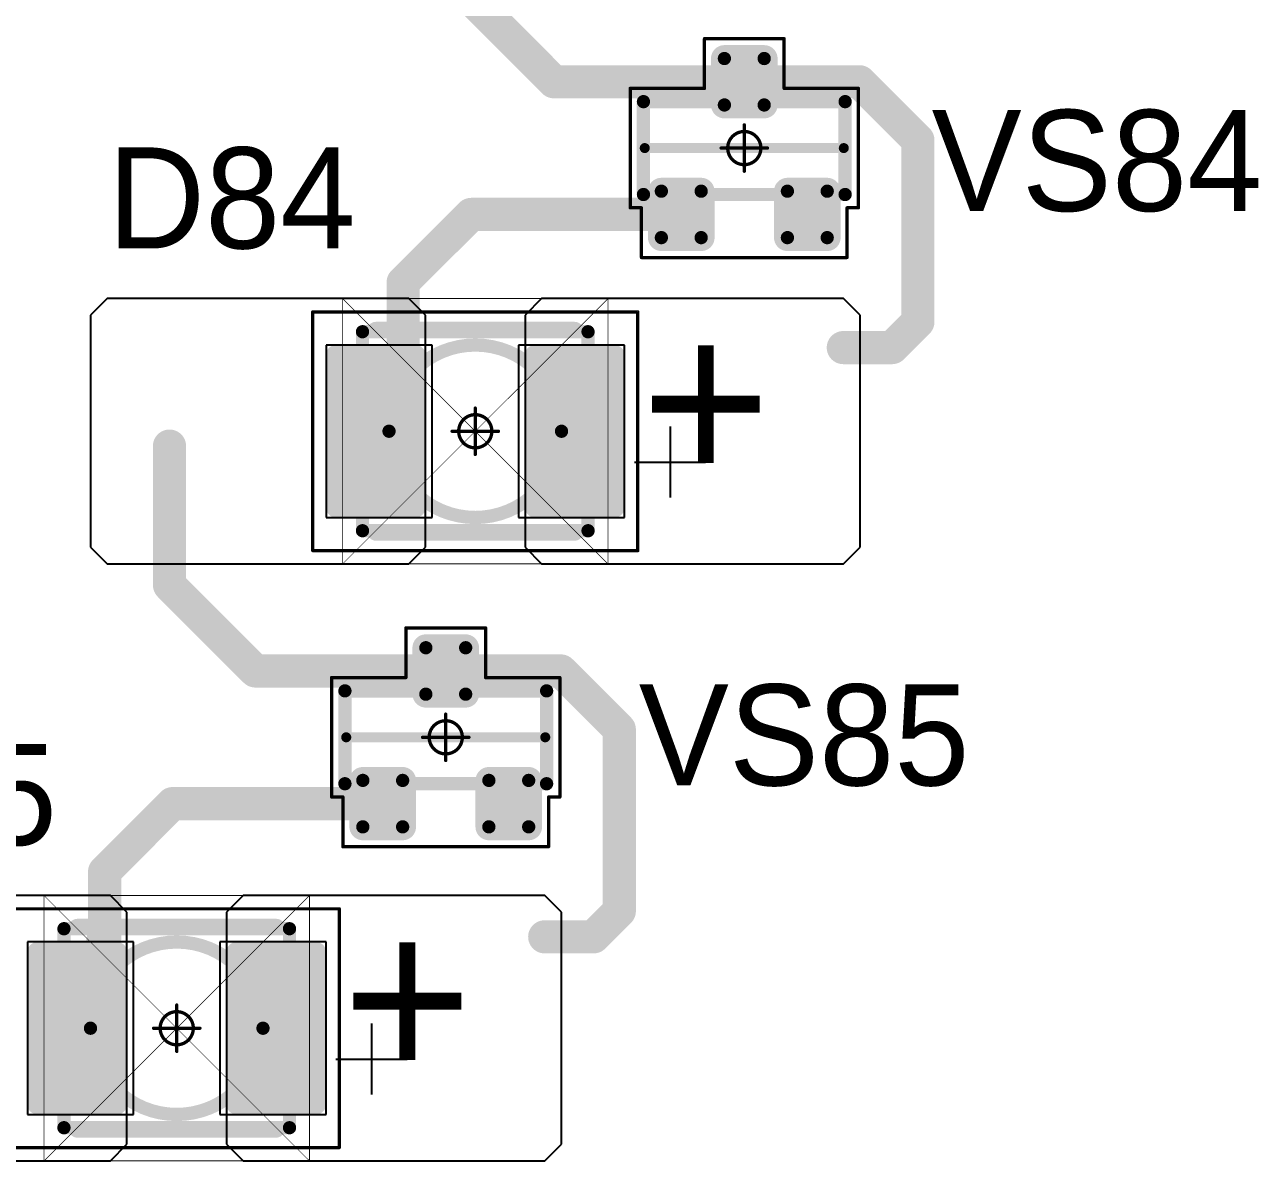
# Model space of a CAD drawing. Header units: millimetres. Extents: x 0 to 1769, y 431 to 1001.
# Drawn here: x 1632.15 to 1650.74, y 543.02 to 560.16 of the extents above; entities that cross this region are included whole.
import ezdxf

# ---------------------------------------------------------------- set-up
doc = ezdxf.new("R2010")
doc.units = ezdxf.units.MM
for name, color, linetype in [('Mechanical13', 56, 'Continuous'), ('Mechanical15', 56, 'Continuous'), ('Mechanical9', 56, 'Continuous'), ('TopLayer', 1, 'Continuous'), ('TopOverlay', 2, 'Continuous'), ('TopPaste', 8, 'Continuous'), ('TopSolder', 216, 'Continuous')]:
    doc.layers.add(name, color=color, linetype=linetype)

# ---------------------------------------------------------------- blocks, each defined once
blk = doc.blocks.new('SOT23_54')
at = {"layer": 'Mechanical13', "const_width": 0.2}
for points in [[(-0.7, 1.52), (0.7, 1.52)], [(-0.7, 1.52), (-0.7, -1.52)], [(0.7, 1.52), (0.7, -1.52)], [(-0.7, -1.52), (0.7, -1.52)]]:
    blk.add_lwpolyline(points, dxfattribs=at)
at = {"layer": 'Mechanical13', "const_width": 0.1}
for points in [[(-0.75, 1.52, 1), (-0.65, 1.52, 1)], [(-0.75, 1.52, 1), (-0.65, 1.52, 1)], [(0.65, 1.52, 1), (0.75, 1.52, 1)], [(0.65, 1.52, 1), (0.75, 1.52, 1)], [(-0.75, -1.52, 1), (-0.65, -1.52, 1)], [(-0.75, -1.52, 1), (-0.65, -1.52, 1)], [(0.65, -1.52, 1), (0.75, -1.52, 1)], [(0.65, -1.52, 1), (0.75, -1.52, 1)]]:
    blk.add_lwpolyline(points, format="xyb", close=True, dxfattribs=at)
at = {"layer": 'Mechanical15', "const_width": 0.05}
for points in [[(-0.9, 1.72), (-0.9, 1.55)], [(-0.9, 1.72), (0.9, 1.72)], [(0.9, 1.72), (0.9, 0.6)], [(-1.65, 1.55), (-1.65, -1.55)], [(-1.65, 1.55), (-0.9, 1.55)], [(0.9, 0.6), (1.65, 0.6)], [(1.65, 0.6), (1.65, -0.6)], [(0, 0.35), (0, -0.35)], [(-0.35, 0), (0.35, 0)], [(0.9, -0.6), (1.65, -0.6)], [(0.9, -0.6), (0.9, -1.72)], [(-1.65, -1.55), (-0.9, -1.55)], [(-0.9, -1.55), (-0.9, -1.72)], [(-0.9, -1.72), (0.9, -1.72)]]:
    blk.add_lwpolyline(points, dxfattribs=at)
at = {"layer": 'Mechanical15'}
for points, const_width in [([(-0.913, 1.72, 1), (-0.888, 1.72, 1)], 0.025), ([(-0.913, 1.72, 1), (-0.888, 1.72, 1)], 0.025), ([(0.888, 1.72, 1), (0.913, 1.72, 1)], 0.025), ([(0.888, 1.72, 1), (0.913, 1.72, 1)], 0.025), ([(-1.662, 1.55, 1), (-1.637, 1.55, 1)], 0.025), ([(-1.662, 1.55, 1), (-1.637, 1.55, 1)], 0.025), ([(-0.913, 1.55, 1), (-0.888, 1.55, 1)], 0.025), ([(-0.913, 1.55, 1), (-0.888, 1.55, 1)], 0.025), ([(0.888, 0.6, 1), (0.913, 0.6, 1)], 0.025), ([(0.888, 0.6, 1), (0.913, 0.6, 1)], 0.025), ([(1.637, 0.6, 1), (1.662, 0.6, 1)], 0.025), ([(1.637, 0.6, 1), (1.662, 0.6, 1)], 0.025), ([(-0.012, 0.35, 1), (0.012, 0.35, 1)], 0.025), ([(0.25, 0, 1), (-0.25, 0, 1)], 0.05), ([(-0.362, 0, 1), (-0.337, 0, 1)], 0.025), ([(-0.262, 0, 1), (-0.238, 0, 1)], 0.025), ([(0.238, 0, 1), (0.262, 0, 1)], 0.025), ([(0.337, 0, 1), (0.362, 0, 1)], 0.025), ([(-0.012, -0.35, 1), (0.012, -0.35, 1)], 0.025), ([(0.888, -0.6, 1), (0.913, -0.6, 1)], 0.025), ([(0.888, -0.6, 1), (0.913, -0.6, 1)], 0.025), ([(1.637, -0.6, 1), (1.662, -0.6, 1)], 0.025), ([(1.637, -0.6, 1), (1.662, -0.6, 1)], 0.025), ([(-1.662, -1.55, 1), (-1.637, -1.55, 1)], 0.025), ([(-1.662, -1.55, 1), (-1.637, -1.55, 1)], 0.025), ([(-0.913, -1.55, 1), (-0.888, -1.55, 1)], 0.025), ([(-0.913, -1.55, 1), (-0.888, -1.55, 1)], 0.025), ([(-0.913, -1.72, 1), (-0.888, -1.72, 1)], 0.025), ([(-0.913, -1.72, 1), (-0.888, -1.72, 1)], 0.025), ([(0.888, -1.72, 1), (0.913, -1.72, 1)], 0.025), ([(0.888, -1.72, 1), (0.913, -1.72, 1)], 0.025)]:
    blk.add_lwpolyline(points, format="xyb", close=True, dxfattribs=dict(at, const_width=const_width))
at = {"layer": 'TopLayer', "const_width": 0.1}
for points in [[(-1.4, 1.25, 1), (-1.3, 1.25, 1)], [(-0.7, 1.25, 1), (-0.6, 1.25, 1)], [(-1.4, 0.65, 1), (-1.3, 0.65, 1)], [(-0.7, 0.65, 1), (-0.6, 0.65, 1)], [(0.6, 0.3, 1), (0.7, 0.3, 1)], [(1.3, 0.3, 1), (1.4, 0.3, 1)], [(0.6, -0.3, 1), (0.7, -0.3, 1)], [(1.3, -0.3, 1), (1.4, -0.3, 1)], [(-1.4, -0.65, 1), (-1.3, -0.65, 1)], [(-0.7, -0.65, 1), (-0.6, -0.65, 1)], [(-1.4, -1.25, 1), (-1.3, -1.25, 1)], [(-0.7, -1.25, 1), (-0.6, -1.25, 1)]]:
    blk.add_lwpolyline(points, format="xyb", close=True, dxfattribs=at)
at = {"layer": 'TopLayer'}
for points in [[(-1.35, 1.35), (-1.35, 0.55), (-0.65, 1.35), (-0.65, 0.55)], [(-1.45, 1.25), (-1.45, 0.65), (-0.55, 1.25), (-0.55, 0.65)], [(0.65, 0.4), (0.65, -0.4), (1.35, 0.4), (1.35, -0.4)], [(0.55, 0.3), (0.55, -0.3), (1.45, 0.3), (1.45, -0.3)], [(-1.35, -0.55), (-1.35, -1.35), (-0.65, -0.55), (-0.65, -1.35)], [(-1.45, -0.65), (-1.45, -1.25), (-0.55, -0.65), (-0.55, -1.25)]]:
    blk.add_solid(points, dxfattribs=at)
at = {"layer": 'TopOverlay', "const_width": 0.15}
blk.add_lwpolyline([(0, 1.5), (0, -1.5)], dxfattribs=at)
at = {"layer": 'TopOverlay', "const_width": 0.075}
for points in [[(-0.038, 1.5, 1), (0.038, 1.5, 1)], [(-0.038, -1.5, 1), (0.038, -1.5, 1)]]:
    blk.add_lwpolyline(points, format="xyb", close=True, dxfattribs=at)
at = {"layer": 'TopPaste', "const_width": 0.075}
for points in [[(-1.387, 1.25, 1), (-1.313, 1.25, 1)], [(-0.687, 1.25, 1), (-0.613, 1.25, 1)], [(-1.387, 0.65, 1), (-1.313, 0.65, 1)], [(-0.687, 0.65, 1), (-0.613, 0.65, 1)], [(0.613, 0.3, 1), (0.687, 0.3, 1)], [(1.313, 0.3, 1), (1.387, 0.3, 1)], [(0.613, -0.3, 1), (0.687, -0.3, 1)], [(1.313, -0.3, 1), (1.387, -0.3, 1)], [(-1.387, -0.65, 1), (-1.313, -0.65, 1)], [(-0.687, -0.65, 1), (-0.613, -0.65, 1)], [(-1.387, -1.25, 1), (-1.313, -1.25, 1)], [(-0.687, -1.25, 1), (-0.613, -1.25, 1)]]:
    blk.add_lwpolyline(points, format="xyb", close=True, dxfattribs=at)
at = {"layer": 'TopPaste'}
for points in [[(-1.35, 1.325), (-1.35, 0.575), (-0.65, 1.325), (-0.65, 0.575)], [(-1.425, 1.25), (-1.425, 0.65), (-0.575, 1.25), (-0.575, 0.65)], [(0.65, 0.375), (0.65, -0.375), (1.35, 0.375), (1.35, -0.375)], [(0.575, 0.3), (0.575, -0.3), (1.425, 0.3), (1.425, -0.3)], [(-1.425, -0.65), (-1.425, -1.25), (-0.575, -0.65), (-0.575, -1.25)], [(-1.35, -0.575), (-1.35, -1.325), (-0.65, -0.575), (-0.65, -1.325)]]:
    blk.add_solid(points, dxfattribs=at)
at = {"layer": 'TopSolder', "const_width": 0.202}
for points in [[(-1.451, 1.25, 1), (-1.249, 1.25, 1)], [(-0.751, 1.25, 1), (-0.549, 1.25, 1)], [(-1.451, 0.65, 1), (-1.249, 0.65, 1)], [(-0.751, 0.65, 1), (-0.549, 0.65, 1)], [(0.549, 0.3, 1), (0.751, 0.3, 1)], [(1.249, 0.3, 1), (1.451, 0.3, 1)], [(0.549, -0.3, 1), (0.751, -0.3, 1)], [(1.249, -0.3, 1), (1.451, -0.3, 1)], [(-1.451, -0.65, 1), (-1.249, -0.65, 1)], [(-0.751, -0.65, 1), (-0.549, -0.65, 1)], [(-1.451, -1.25, 1), (-1.249, -1.25, 1)], [(-0.751, -1.25, 1), (-0.549, -1.25, 1)]]:
    blk.add_lwpolyline(points, format="xyb", close=True, dxfattribs=at)
at = {"layer": 'TopSolder'}
for points in [[(-1.35, 1.452), (-1.35, 0.448), (-0.65, 1.452), (-0.65, 0.448)], [(-1.552, 1.25), (-1.552, 0.65), (-0.448, 1.25), (-0.448, 0.65)], [(0.65, 0.502), (0.65, -0.502), (1.35, 0.502), (1.35, -0.502)], [(0.448, 0.3), (0.448, -0.3), (1.552, 0.3), (1.552, -0.3)], [(-1.35, -0.448), (-1.35, -1.452), (-0.65, -0.448), (-0.65, -1.452)], [(-1.552, -0.65), (-1.552, -1.25), (-0.448, -0.65), (-0.448, -1.25)]]:
    blk.add_solid(points, dxfattribs=at)
blk = doc.blocks.new('SOT23_55')
at = {"layer": 'Mechanical13', "const_width": 0.2}
for points in [[(-0.7, 1.52), (0.7, 1.52)], [(-0.7, 1.52), (-0.7, -1.52)], [(0.7, 1.52), (0.7, -1.52)], [(-0.7, -1.52), (0.7, -1.52)]]:
    blk.add_lwpolyline(points, dxfattribs=at)
at = {"layer": 'Mechanical13', "const_width": 0.1}
for points in [[(-0.75, 1.52, 1), (-0.65, 1.52, 1)], [(-0.75, 1.52, 1), (-0.65, 1.52, 1)], [(0.65, 1.52, 1), (0.75, 1.52, 1)], [(0.65, 1.52, 1), (0.75, 1.52, 1)], [(-0.75, -1.52, 1), (-0.65, -1.52, 1)], [(-0.75, -1.52, 1), (-0.65, -1.52, 1)], [(0.65, -1.52, 1), (0.75, -1.52, 1)], [(0.65, -1.52, 1), (0.75, -1.52, 1)]]:
    blk.add_lwpolyline(points, format="xyb", close=True, dxfattribs=at)
at = {"layer": 'Mechanical15', "const_width": 0.05}
for points in [[(-0.9, 1.72), (-0.9, 1.55)], [(-0.9, 1.72), (0.9, 1.72)], [(0.9, 1.72), (0.9, 0.6)], [(-1.65, 1.55), (-1.65, -1.55)], [(-1.65, 1.55), (-0.9, 1.55)], [(0.9, 0.6), (1.65, 0.6)], [(1.65, 0.6), (1.65, -0.6)], [(0, 0.35), (0, -0.35)], [(-0.35, 0), (0.35, 0)], [(0.9, -0.6), (1.65, -0.6)], [(0.9, -0.6), (0.9, -1.72)], [(-1.65, -1.55), (-0.9, -1.55)], [(-0.9, -1.55), (-0.9, -1.72)], [(-0.9, -1.72), (0.9, -1.72)]]:
    blk.add_lwpolyline(points, dxfattribs=at)
at = {"layer": 'Mechanical15'}
for points, const_width in [([(-0.913, 1.72, 1), (-0.888, 1.72, 1)], 0.025), ([(-0.913, 1.72, 1), (-0.888, 1.72, 1)], 0.025), ([(0.888, 1.72, 1), (0.913, 1.72, 1)], 0.025), ([(0.888, 1.72, 1), (0.913, 1.72, 1)], 0.025), ([(-1.662, 1.55, 1), (-1.637, 1.55, 1)], 0.025), ([(-1.662, 1.55, 1), (-1.637, 1.55, 1)], 0.025), ([(-0.913, 1.55, 1), (-0.888, 1.55, 1)], 0.025), ([(-0.913, 1.55, 1), (-0.888, 1.55, 1)], 0.025), ([(0.888, 0.6, 1), (0.913, 0.6, 1)], 0.025), ([(0.888, 0.6, 1), (0.913, 0.6, 1)], 0.025), ([(1.637, 0.6, 1), (1.662, 0.6, 1)], 0.025), ([(1.637, 0.6, 1), (1.662, 0.6, 1)], 0.025), ([(-0.012, 0.35, 1), (0.012, 0.35, 1)], 0.025), ([(0.25, 0, 1), (-0.25, 0, 1)], 0.05), ([(-0.362, 0, 1), (-0.337, 0, 1)], 0.025), ([(-0.262, 0, 1), (-0.238, 0, 1)], 0.025), ([(0.238, 0, 1), (0.262, 0, 1)], 0.025), ([(0.337, 0, 1), (0.362, 0, 1)], 0.025), ([(-0.012, -0.35, 1), (0.012, -0.35, 1)], 0.025), ([(0.888, -0.6, 1), (0.913, -0.6, 1)], 0.025), ([(0.888, -0.6, 1), (0.913, -0.6, 1)], 0.025), ([(1.637, -0.6, 1), (1.662, -0.6, 1)], 0.025), ([(1.637, -0.6, 1), (1.662, -0.6, 1)], 0.025), ([(-1.662, -1.55, 1), (-1.637, -1.55, 1)], 0.025), ([(-1.662, -1.55, 1), (-1.637, -1.55, 1)], 0.025), ([(-0.913, -1.55, 1), (-0.888, -1.55, 1)], 0.025), ([(-0.913, -1.55, 1), (-0.888, -1.55, 1)], 0.025), ([(-0.913, -1.72, 1), (-0.888, -1.72, 1)], 0.025), ([(-0.913, -1.72, 1), (-0.888, -1.72, 1)], 0.025), ([(0.888, -1.72, 1), (0.913, -1.72, 1)], 0.025), ([(0.888, -1.72, 1), (0.913, -1.72, 1)], 0.025)]:
    blk.add_lwpolyline(points, format="xyb", close=True, dxfattribs=dict(at, const_width=const_width))
at = {"layer": 'TopLayer', "const_width": 0.1}
for points in [[(-1.4, 1.25, 1), (-1.3, 1.25, 1)], [(-0.7, 1.25, 1), (-0.6, 1.25, 1)], [(-1.4, 0.65, 1), (-1.3, 0.65, 1)], [(-0.7, 0.65, 1), (-0.6, 0.65, 1)], [(0.6, 0.3, 1), (0.7, 0.3, 1)], [(1.3, 0.3, 1), (1.4, 0.3, 1)], [(0.6, -0.3, 1), (0.7, -0.3, 1)], [(1.3, -0.3, 1), (1.4, -0.3, 1)], [(-1.4, -0.65, 1), (-1.3, -0.65, 1)], [(-0.7, -0.65, 1), (-0.6, -0.65, 1)], [(-1.4, -1.25, 1), (-1.3, -1.25, 1)], [(-0.7, -1.25, 1), (-0.6, -1.25, 1)]]:
    blk.add_lwpolyline(points, format="xyb", close=True, dxfattribs=at)
at = {"layer": 'TopLayer'}
for points in [[(-1.35, 1.35), (-1.35, 0.55), (-0.65, 1.35), (-0.65, 0.55)], [(-1.45, 1.25), (-1.45, 0.65), (-0.55, 1.25), (-0.55, 0.65)], [(0.65, 0.4), (0.65, -0.4), (1.35, 0.4), (1.35, -0.4)], [(0.55, 0.3), (0.55, -0.3), (1.45, 0.3), (1.45, -0.3)], [(-1.35, -0.55), (-1.35, -1.35), (-0.65, -0.55), (-0.65, -1.35)], [(-1.45, -0.65), (-1.45, -1.25), (-0.55, -0.65), (-0.55, -1.25)]]:
    blk.add_solid(points, dxfattribs=at)
at = {"layer": 'TopOverlay', "const_width": 0.15}
blk.add_lwpolyline([(0, 1.5), (0, -1.5)], dxfattribs=at)
at = {"layer": 'TopOverlay', "const_width": 0.075}
for points in [[(-0.038, 1.5, 1), (0.038, 1.5, 1)], [(-0.038, -1.5, 1), (0.038, -1.5, 1)]]:
    blk.add_lwpolyline(points, format="xyb", close=True, dxfattribs=at)
at = {"layer": 'TopPaste', "const_width": 0.075}
for points in [[(-1.387, 1.25, 1), (-1.313, 1.25, 1)], [(-0.687, 1.25, 1), (-0.613, 1.25, 1)], [(-1.387, 0.65, 1), (-1.313, 0.65, 1)], [(-0.687, 0.65, 1), (-0.613, 0.65, 1)], [(0.613, 0.3, 1), (0.687, 0.3, 1)], [(1.313, 0.3, 1), (1.387, 0.3, 1)], [(0.613, -0.3, 1), (0.687, -0.3, 1)], [(1.313, -0.3, 1), (1.387, -0.3, 1)], [(-1.387, -0.65, 1), (-1.313, -0.65, 1)], [(-0.687, -0.65, 1), (-0.613, -0.65, 1)], [(-1.387, -1.25, 1), (-1.313, -1.25, 1)], [(-0.687, -1.25, 1), (-0.613, -1.25, 1)]]:
    blk.add_lwpolyline(points, format="xyb", close=True, dxfattribs=at)
at = {"layer": 'TopPaste'}
for points in [[(-1.35, 1.325), (-1.35, 0.575), (-0.65, 1.325), (-0.65, 0.575)], [(-1.425, 1.25), (-1.425, 0.65), (-0.575, 1.25), (-0.575, 0.65)], [(0.65, 0.375), (0.65, -0.375), (1.35, 0.375), (1.35, -0.375)], [(0.575, 0.3), (0.575, -0.3), (1.425, 0.3), (1.425, -0.3)], [(-1.425, -0.65), (-1.425, -1.25), (-0.575, -0.65), (-0.575, -1.25)], [(-1.35, -0.575), (-1.35, -1.325), (-0.65, -0.575), (-0.65, -1.325)]]:
    blk.add_solid(points, dxfattribs=at)
at = {"layer": 'TopSolder', "const_width": 0.202}
for points in [[(-1.451, 1.25, 1), (-1.249, 1.25, 1)], [(-0.751, 1.25, 1), (-0.549, 1.25, 1)], [(-1.451, 0.65, 1), (-1.249, 0.65, 1)], [(-0.751, 0.65, 1), (-0.549, 0.65, 1)], [(0.549, 0.3, 1), (0.751, 0.3, 1)], [(1.249, 0.3, 1), (1.451, 0.3, 1)], [(0.549, -0.3, 1), (0.751, -0.3, 1)], [(1.249, -0.3, 1), (1.451, -0.3, 1)], [(-1.451, -0.65, 1), (-1.249, -0.65, 1)], [(-0.751, -0.65, 1), (-0.549, -0.65, 1)], [(-1.451, -1.25, 1), (-1.249, -1.25, 1)], [(-0.751, -1.25, 1), (-0.549, -1.25, 1)]]:
    blk.add_lwpolyline(points, format="xyb", close=True, dxfattribs=at)
at = {"layer": 'TopSolder'}
for points in [[(-1.35, 1.452), (-1.35, 0.448), (-0.65, 1.452), (-0.65, 0.448)], [(-1.552, 1.25), (-1.552, 0.65), (-0.448, 1.25), (-0.448, 0.65)], [(0.65, 0.502), (0.65, -0.502), (1.35, 0.502), (1.35, -0.502)], [(0.448, 0.3), (0.448, -0.3), (1.552, 0.3), (1.552, -0.3)], [(-1.35, -0.448), (-1.35, -1.452), (-0.65, -0.448), (-0.65, -1.452)], [(-1.552, -0.65), (-1.552, -1.25), (-0.448, -0.65), (-0.448, -1.25)]]:
    blk.add_solid(points, dxfattribs=at)
blk = doc.blocks.new('T66G_242')
at = {"layer": 'Mechanical13'}
for p, q in [((2.936, 0.071), (2.936, -1)), ((2.4, -0.464), (3.471, -0.464))]:
    blk.add_line(p, q, dxfattribs=at)
at = {"layer": 'Mechanical13', "const_width": 0.2}
for points in [[(-1.7, 1.5), (1.7, 1.5)], [(-1.7, -1.5), (-1.7, 1.5)], [(1.7, -1.5), (1.7, 1.5)], [(-1.7, -1.5), (1.7, -1.5)]]:
    blk.add_lwpolyline(points, dxfattribs=at)
at = {"layer": 'Mechanical13'}
for points, const_width in [([(-1.75, 1.5, 1), (-1.65, 1.5, 1)], 0.1), ([(-1.75, 1.5, 1), (-1.65, 1.5, 1)], 0.1), ([(1.65, 1.5, 1), (1.75, 1.5, 1)], 0.1), ([(1.65, 1.5, 1), (1.75, 1.5, 1)], 0.1), ([(1.3, 0, 1), (-1.3, 0, 1)], 0.2), ([(-1.35, 0, 1), (-1.25, 0, 1)], 0.1), ([(1.25, 0, 1), (1.35, 0, 1)], 0.1), ([(-1.75, -1.5, 1), (-1.65, -1.5, 1)], 0.1), ([(-1.75, -1.5, 1), (-1.65, -1.5, 1)], 0.1), ([(1.65, -1.5, 1), (1.75, -1.5, 1)], 0.1), ([(1.65, -1.5, 1), (1.75, -1.5, 1)], 0.1)]:
    blk.add_lwpolyline(points, format="xyb", close=True, dxfattribs=dict(at, const_width=const_width))
at = {"layer": 'Mechanical15', "const_width": 0.05}
for points in [[(-2.45, -1.8), (-2.45, 1.8)], [(-2.45, 1.8), (2.45, 1.8)], [(2.45, -1.8), (2.45, 1.8)], [(0, -0.35), (0, 0.35)], [(-0.35, 0), (0.35, 0)], [(-2.45, -1.8), (2.45, -1.8)]]:
    blk.add_lwpolyline(points, dxfattribs=at)
at = {"layer": 'Mechanical15'}
for points, const_width in [([(-2.462, 1.8, 1), (-2.438, 1.8, 1)], 0.025), ([(-2.462, 1.8, 1), (-2.438, 1.8, 1)], 0.025), ([(2.438, 1.8, 1), (2.462, 1.8, 1)], 0.025), ([(2.438, 1.8, 1), (2.462, 1.8, 1)], 0.025), ([(-0.012, 0.35, 1), (0.012, 0.35, 1)], 0.025), ([(0.25, 0, 1), (-0.25, 0, 1)], 0.05), ([(-0.362, 0, 1), (-0.337, 0, 1)], 0.025), ([(-0.262, 0, 1), (-0.238, 0, 1)], 0.025), ([(0.238, 0, 1), (0.262, 0, 1)], 0.025), ([(0.337, 0, 1), (0.362, 0, 1)], 0.025), ([(-0.012, -0.35, 1), (0.012, -0.35, 1)], 0.025), ([(-2.462, -1.8, 1), (-2.438, -1.8, 1)], 0.025), ([(-2.462, -1.8, 1), (-2.438, -1.8, 1)], 0.025), ([(2.438, -1.8, 1), (2.462, -1.8, 1)], 0.025), ([(2.438, -1.8, 1), (2.462, -1.8, 1)], 0.025)]:
    blk.add_lwpolyline(points, format="xyb", close=True, dxfattribs=dict(at, const_width=const_width))
at = {"layer": 'TopLayer'}
for p, q in [((-5.55, 2), (-5.8, 1.75)), ((-1, 2), (-5.55, 2)), ((-0.75, 1.75), (-1, 2)), ((1, 2), (0.75, 1.75)), ((5.55, 2), (1, 2)), ((5.8, 1.75), (5.55, 2)), ((-5.8, 1.75), (-5.8, -1.75)), ((-0.75, -1.75), (-0.75, 1.75)), ((0.75, 1.75), (0.75, -1.75)), ((5.8, -1.75), (5.8, 1.75)), ((-5.8, -1.75), (-5.55, -2)), ((-1, -2), (-0.75, -1.75)), ((0.75, -1.75), (1, -2)), ((5.55, -2), (5.8, -1.75)), ((-5.55, -2), (-1, -2)), ((1, -2), (5.55, -2))]:
    blk.add_line(p, q, dxfattribs=at)
at = {"layer": 'TopLayer', "const_width": 0.15}
for points in [[(-2.175, 1.15, 1), (-2.025, 1.15, 1)], [(-0.975, 1.15, 1), (-0.825, 1.15, 1)], [(0.825, 1.15, 1), (0.975, 1.15, 1)], [(2.025, 1.15, 1), (2.175, 1.15, 1)], [(-2.175, -1.15, 1), (-2.025, -1.15, 1)], [(-0.975, -1.15, 1), (-0.825, -1.15, 1)], [(0.825, -1.15, 1), (0.975, -1.15, 1)], [(2.025, -1.15, 1), (2.175, -1.15, 1)]]:
    blk.add_lwpolyline(points, format="xyb", close=True, dxfattribs=at)
at = {"layer": 'TopLayer'}
for points in [[(-0.75, 1.15), (-2.25, 1.15), (-0.75, -1.15), (-2.25, -1.15)], [(-0.9, 1.3), (-2.1, 1.3), (-0.9, -1.3), (-2.1, -1.3)], [(2.25, 1.15), (0.75, 1.15), (2.25, -1.15), (0.75, -1.15)], [(2.1, 1.3), (0.9, 1.3), (2.1, -1.3), (0.9, -1.3)]]:
    blk.add_solid(points, dxfattribs=at)
at = {"layer": 'TopOverlay', "const_width": 0.25}
for points in [[(-1.5, 1.525), (1.5, 1.525)], [(-1.5, -1.525), (1.5, -1.525)]]:
    blk.add_lwpolyline(points, dxfattribs=at)
at = {"layer": 'TopOverlay', "const_width": 0.125}
for points in [[(-1.562, 1.525, 1), (-1.438, 1.525, 1)], [(1.438, 1.525, 1), (1.562, 1.525, 1)], [(-1.562, -1.525, 1), (-1.438, -1.525, 1)], [(1.438, -1.525, 1), (1.562, -1.525, 1)]]:
    blk.add_lwpolyline(points, format="xyb", close=True, dxfattribs=at)
at = {"layer": 'TopPaste', "const_width": 0.125}
for points in [[(-2.163, 1.15, 1), (-2.038, 1.15, 1)], [(-0.963, 1.15, 1), (-0.838, 1.15, 1)], [(0.838, 1.15, 1), (0.963, 1.15, 1)], [(2.038, 1.15, 1), (2.163, 1.15, 1)], [(-2.163, -1.15, 1), (-2.038, -1.15, 1)], [(-0.963, -1.15, 1), (-0.838, -1.15, 1)], [(0.838, -1.15, 1), (0.963, -1.15, 1)], [(2.038, -1.15, 1), (2.163, -1.15, 1)]]:
    blk.add_lwpolyline(points, format="xyb", close=True, dxfattribs=at)
at = {"layer": 'TopPaste'}
for points in [[(-0.775, 1.15), (-2.225, 1.15), (-0.775, -1.15), (-2.225, -1.15)], [(-0.9, 1.275), (-2.1, 1.275), (-0.9, -1.275), (-2.1, -1.275)], [(2.225, 1.15), (0.775, 1.15), (2.225, -1.15), (0.775, -1.15)], [(2.1, 1.275), (0.9, 1.275), (2.1, -1.275), (0.9, -1.275)]]:
    blk.add_solid(points, dxfattribs=at)
at = {"layer": 'TopSolder'}
for p, q in [((-2.25, 1.3), (-2.25, -1.3)), ((-0.65, 1.3), (-2.25, 1.3)), ((-0.65, -1.3), (-0.65, 1.3)), ((0.65, 1.3), (0.65, -1.3)), ((2.25, 1.3), (0.65, 1.3)), ((2.25, -1.3), (2.25, 1.3)), ((-2.25, -1.3), (-0.65, -1.3)), ((0.65, -1.3), (2.25, -1.3))]:
    blk.add_line(p, q, dxfattribs=at)
at = {"layer": 'TopOverlay'}
blk.add_text('+', height=2.5, dxfattribs=at).set_placement((2.5, -0.8))
blk = doc.blocks.new('T66G_243')
at = {"layer": 'Mechanical13'}
for p, q in [((2.936, 0.071), (2.936, -1)), ((2.4, -0.464), (3.471, -0.464))]:
    blk.add_line(p, q, dxfattribs=at)
at = {"layer": 'Mechanical13', "const_width": 0.2}
for points in [[(-1.7, 1.5), (1.7, 1.5)], [(-1.7, -1.5), (-1.7, 1.5)], [(1.7, -1.5), (1.7, 1.5)], [(-1.7, -1.5), (1.7, -1.5)]]:
    blk.add_lwpolyline(points, dxfattribs=at)
at = {"layer": 'Mechanical13'}
for points, const_width in [([(-1.75, 1.5, 1), (-1.65, 1.5, 1)], 0.1), ([(-1.75, 1.5, 1), (-1.65, 1.5, 1)], 0.1), ([(1.65, 1.5, 1), (1.75, 1.5, 1)], 0.1), ([(1.65, 1.5, 1), (1.75, 1.5, 1)], 0.1), ([(1.3, 0, 1), (-1.3, 0, 1)], 0.2), ([(-1.35, 0, 1), (-1.25, 0, 1)], 0.1), ([(1.25, 0, 1), (1.35, 0, 1)], 0.1), ([(-1.75, -1.5, 1), (-1.65, -1.5, 1)], 0.1), ([(-1.75, -1.5, 1), (-1.65, -1.5, 1)], 0.1), ([(1.65, -1.5, 1), (1.75, -1.5, 1)], 0.1), ([(1.65, -1.5, 1), (1.75, -1.5, 1)], 0.1)]:
    blk.add_lwpolyline(points, format="xyb", close=True, dxfattribs=dict(at, const_width=const_width))
at = {"layer": 'Mechanical15', "const_width": 0.05}
for points in [[(-2.45, -1.8), (-2.45, 1.8)], [(-2.45, 1.8), (2.45, 1.8)], [(2.45, -1.8), (2.45, 1.8)], [(0, -0.35), (0, 0.35)], [(-0.35, 0), (0.35, 0)], [(-2.45, -1.8), (2.45, -1.8)]]:
    blk.add_lwpolyline(points, dxfattribs=at)
at = {"layer": 'Mechanical15'}
for points, const_width in [([(-2.462, 1.8, 1), (-2.438, 1.8, 1)], 0.025), ([(-2.462, 1.8, 1), (-2.438, 1.8, 1)], 0.025), ([(2.438, 1.8, 1), (2.462, 1.8, 1)], 0.025), ([(2.438, 1.8, 1), (2.462, 1.8, 1)], 0.025), ([(-0.012, 0.35, 1), (0.012, 0.35, 1)], 0.025), ([(0.25, 0, 1), (-0.25, 0, 1)], 0.05), ([(-0.362, 0, 1), (-0.337, 0, 1)], 0.025), ([(-0.262, 0, 1), (-0.238, 0, 1)], 0.025), ([(0.238, 0, 1), (0.262, 0, 1)], 0.025), ([(0.337, 0, 1), (0.362, 0, 1)], 0.025), ([(-0.012, -0.35, 1), (0.012, -0.35, 1)], 0.025), ([(-2.462, -1.8, 1), (-2.438, -1.8, 1)], 0.025), ([(-2.462, -1.8, 1), (-2.438, -1.8, 1)], 0.025), ([(2.438, -1.8, 1), (2.462, -1.8, 1)], 0.025), ([(2.438, -1.8, 1), (2.462, -1.8, 1)], 0.025)]:
    blk.add_lwpolyline(points, format="xyb", close=True, dxfattribs=dict(at, const_width=const_width))
at = {"layer": 'TopLayer'}
for p, q in [((-5.55, 2), (-5.8, 1.75)), ((-1, 2), (-5.55, 2)), ((-0.75, 1.75), (-1, 2)), ((1, 2), (0.75, 1.75)), ((5.55, 2), (1, 2)), ((5.8, 1.75), (5.55, 2)), ((-5.8, 1.75), (-5.8, -1.75)), ((-0.75, -1.75), (-0.75, 1.75)), ((0.75, 1.75), (0.75, -1.75)), ((5.8, -1.75), (5.8, 1.75)), ((-5.8, -1.75), (-5.55, -2)), ((-1, -2), (-0.75, -1.75)), ((0.75, -1.75), (1, -2)), ((5.55, -2), (5.8, -1.75)), ((-5.55, -2), (-1, -2)), ((1, -2), (5.55, -2))]:
    blk.add_line(p, q, dxfattribs=at)
at = {"layer": 'TopLayer', "const_width": 0.15}
for points in [[(-2.175, 1.15, 1), (-2.025, 1.15, 1)], [(-0.975, 1.15, 1), (-0.825, 1.15, 1)], [(0.825, 1.15, 1), (0.975, 1.15, 1)], [(2.025, 1.15, 1), (2.175, 1.15, 1)], [(-2.175, -1.15, 1), (-2.025, -1.15, 1)], [(-0.975, -1.15, 1), (-0.825, -1.15, 1)], [(0.825, -1.15, 1), (0.975, -1.15, 1)], [(2.025, -1.15, 1), (2.175, -1.15, 1)]]:
    blk.add_lwpolyline(points, format="xyb", close=True, dxfattribs=at)
at = {"layer": 'TopLayer'}
for points in [[(-0.75, 1.15), (-2.25, 1.15), (-0.75, -1.15), (-2.25, -1.15)], [(-0.9, 1.3), (-2.1, 1.3), (-0.9, -1.3), (-2.1, -1.3)], [(2.25, 1.15), (0.75, 1.15), (2.25, -1.15), (0.75, -1.15)], [(2.1, 1.3), (0.9, 1.3), (2.1, -1.3), (0.9, -1.3)]]:
    blk.add_solid(points, dxfattribs=at)
at = {"layer": 'TopOverlay', "const_width": 0.25}
for points in [[(-1.5, 1.525), (1.5, 1.525)], [(-1.5, -1.525), (1.5, -1.525)]]:
    blk.add_lwpolyline(points, dxfattribs=at)
at = {"layer": 'TopOverlay', "const_width": 0.125}
for points in [[(-1.562, 1.525, 1), (-1.438, 1.525, 1)], [(1.438, 1.525, 1), (1.562, 1.525, 1)], [(-1.562, -1.525, 1), (-1.438, -1.525, 1)], [(1.438, -1.525, 1), (1.562, -1.525, 1)]]:
    blk.add_lwpolyline(points, format="xyb", close=True, dxfattribs=at)
at = {"layer": 'TopPaste', "const_width": 0.125}
for points in [[(-2.163, 1.15, 1), (-2.038, 1.15, 1)], [(-0.963, 1.15, 1), (-0.838, 1.15, 1)], [(0.838, 1.15, 1), (0.963, 1.15, 1)], [(2.038, 1.15, 1), (2.163, 1.15, 1)], [(-2.163, -1.15, 1), (-2.038, -1.15, 1)], [(-0.963, -1.15, 1), (-0.838, -1.15, 1)], [(0.838, -1.15, 1), (0.963, -1.15, 1)], [(2.038, -1.15, 1), (2.163, -1.15, 1)]]:
    blk.add_lwpolyline(points, format="xyb", close=True, dxfattribs=at)
at = {"layer": 'TopPaste'}
for points in [[(-0.775, 1.15), (-2.225, 1.15), (-0.775, -1.15), (-2.225, -1.15)], [(-0.9, 1.275), (-2.1, 1.275), (-0.9, -1.275), (-2.1, -1.275)], [(2.225, 1.15), (0.775, 1.15), (2.225, -1.15), (0.775, -1.15)], [(2.1, 1.275), (0.9, 1.275), (2.1, -1.275), (0.9, -1.275)]]:
    blk.add_solid(points, dxfattribs=at)
at = {"layer": 'TopSolder'}
for p, q in [((-2.25, 1.3), (-2.25, -1.3)), ((-0.65, 1.3), (-2.25, 1.3)), ((-0.65, -1.3), (-0.65, 1.3)), ((0.65, 1.3), (0.65, -1.3)), ((2.25, 1.3), (0.65, 1.3)), ((2.25, -1.3), (2.25, 1.3)), ((-2.25, -1.3), (-0.65, -1.3)), ((0.65, -1.3), (2.25, -1.3))]:
    blk.add_line(p, q, dxfattribs=at)
at = {"layer": 'TopOverlay'}
blk.add_text('+', height=2.5, dxfattribs=at).set_placement((2.5, -0.8))

msp = doc.modelspace()

# ---------------------------------------------------------------- linework, layer by layer
at = {"layer": 'Mechanical9'}
for points, const_width in [([(1636.94, 552.028), (1636.94, 556.028)], 0.0127), ([(1636.94, 556.028), (1640.94, 556.028)], 0.0127), ([(1636.94, 556.028), (1640.94, 552.028)], 0.01), ([(1636.94, 552.028), (1640.94, 556.028)], 0.01), ([(1640.94, 552.028), (1640.94, 556.028)], 0.0127), ([(1636.94, 552.028), (1640.94, 552.028)], 0.0127), ([(1632.44, 543.028), (1632.44, 547.028)], 0.0127), ([(1632.44, 547.028), (1636.44, 547.028)], 0.0127), ([(1632.44, 547.028), (1636.44, 543.028)], 0.01), ([(1632.44, 543.028), (1636.44, 547.028)], 0.01), ([(1636.44, 543.028), (1636.44, 547.028)], 0.0127), ([(1632.44, 543.028), (1636.44, 543.028)], 0.0127)]:
    msp.add_lwpolyline(points, dxfattribs=dict(at, const_width=const_width))
for points, const_width in [([(1636.937, 556.028, 1), (1636.943, 556.028, 1)], 0.00635), ([(1636.937, 556.028, 1), (1636.943, 556.028, 1)], 0.00635), ([(1636.937, 556.028, 1), (1636.942, 556.028, 1)], 0.005), ([(1640.937, 556.028, 1), (1640.943, 556.028, 1)], 0.00635), ([(1640.937, 556.028, 1), (1640.943, 556.028, 1)], 0.00635), ([(1640.937, 556.028, 1), (1640.942, 556.028, 1)], 0.005), ([(1636.937, 552.028, 1), (1636.943, 552.028, 1)], 0.00635), ([(1636.937, 552.028, 1), (1636.943, 552.028, 1)], 0.00635), ([(1636.937, 552.028, 1), (1636.942, 552.028, 1)], 0.005), ([(1640.937, 552.028, 1), (1640.943, 552.028, 1)], 0.00635), ([(1640.937, 552.028, 1), (1640.943, 552.028, 1)], 0.00635), ([(1640.937, 552.028, 1), (1640.942, 552.028, 1)], 0.005), ([(1632.437, 547.028, 1), (1632.443, 547.028, 1)], 0.00635), ([(1632.437, 547.028, 1), (1632.443, 547.028, 1)], 0.00635), ([(1632.437, 547.028, 1), (1632.442, 547.028, 1)], 0.005), ([(1636.437, 547.028, 1), (1636.443, 547.028, 1)], 0.00635), ([(1636.437, 547.028, 1), (1636.443, 547.028, 1)], 0.00635), ([(1636.437, 547.028, 1), (1636.442, 547.028, 1)], 0.005), ([(1632.437, 543.028, 1), (1632.443, 543.028, 1)], 0.00635), ([(1632.437, 543.028, 1), (1632.443, 543.028, 1)], 0.00635), ([(1632.437, 543.028, 1), (1632.442, 543.028, 1)], 0.005), ([(1636.437, 543.028, 1), (1636.443, 543.028, 1)], 0.00635), ([(1636.437, 543.028, 1), (1636.443, 543.028, 1)], 0.00635), ([(1636.437, 543.028, 1), (1636.442, 543.028, 1)], 0.005)]:
    msp.add_lwpolyline(points, format="xyb", close=True, dxfattribs=dict(at, const_width=const_width))
at = {"layer": 'TopLayer', "const_width": 0.5}
for points in [[(1638.831, 560.593), (1640.126, 559.297)], [(1640.126, 559.297), (1642.995, 559.297)], [(1642.995, 559.297), (1644.731, 559.297)], [(1644.731, 559.297), (1645.612, 558.416)], [(1645.612, 555.678), (1645.612, 558.416)], [(1637.853, 556.273), (1638.878, 557.297)], [(1638.878, 557.297), (1642.045, 557.297)], [(1637.853, 555.254), (1637.853, 556.273)], [(1645.223, 555.289), (1645.612, 555.678)], [(1637.825, 555.226), (1637.853, 555.254)], [(1644.488, 555.289), (1645.223, 555.289)], [(1634.331, 551.709), (1634.331, 553.804)], [(1634.331, 551.709), (1635.626, 550.414)], [(1635.626, 550.414), (1638.495, 550.414)], [(1638.495, 550.414), (1640.23, 550.414)], [(1640.23, 550.414), (1641.111, 549.533)], [(1641.111, 546.794), (1641.111, 549.533)], [(1633.353, 547.389), (1634.377, 548.414)], [(1634.377, 548.414), (1637.545, 548.414)], [(1633.353, 546.37), (1633.353, 547.389)], [(1640.723, 546.406), (1641.111, 546.794)], [(1633.325, 546.342), (1633.353, 546.37)], [(1639.987, 546.406), (1640.723, 546.406)]]:
    msp.add_lwpolyline(points, dxfattribs=at)
at = {"layer": 'TopLayer', "const_width": 0.25}
for points in [[(1640.001, 559.297, 1), (1640.251, 559.297, 1)], [(1640.001, 559.297, 1), (1640.251, 559.297, 1)], [(1642.87, 559.297, 1), (1643.12, 559.297, 1)], [(1642.87, 559.297, 1), (1643.12, 559.297, 1)], [(1644.606, 559.297, 1), (1644.856, 559.297, 1)], [(1644.606, 559.297, 1), (1644.856, 559.297, 1)], [(1645.487, 558.416, 1), (1645.737, 558.416, 1)], [(1645.487, 558.416, 1), (1645.737, 558.416, 1)], [(1638.753, 557.297, 1), (1639.003, 557.297, 1)], [(1638.753, 557.297, 1), (1639.003, 557.297, 1)], [(1641.92, 557.297, 1), (1642.17, 557.297, 1)], [(1637.728, 556.273, 1), (1637.978, 556.273, 1)], [(1637.728, 556.273, 1), (1637.978, 556.273, 1)], [(1645.487, 555.678, 1), (1645.737, 555.678, 1)], [(1645.487, 555.678, 1), (1645.737, 555.678, 1)], [(1637.7, 555.226, 1), (1637.95, 555.226, 1)], [(1637.728, 555.254, 1), (1637.978, 555.254, 1)], [(1637.728, 555.254, 1), (1637.978, 555.254, 1)], [(1644.363, 555.289, 1), (1644.613, 555.289, 1)], [(1645.098, 555.289, 1), (1645.348, 555.289, 1)], [(1645.098, 555.289, 1), (1645.348, 555.289, 1)], [(1634.206, 553.804, 1), (1634.456, 553.804, 1)], [(1634.206, 551.709, 1), (1634.456, 551.709, 1)], [(1634.206, 551.709, 1), (1634.456, 551.709, 1)], [(1635.501, 550.414, 1), (1635.751, 550.414, 1)], [(1635.501, 550.414, 1), (1635.751, 550.414, 1)], [(1638.37, 550.414, 1), (1638.62, 550.414, 1)], [(1638.37, 550.414, 1), (1638.62, 550.414, 1)], [(1640.105, 550.414, 1), (1640.355, 550.414, 1)], [(1640.105, 550.414, 1), (1640.355, 550.414, 1)], [(1640.986, 549.533, 1), (1641.236, 549.533, 1)], [(1640.986, 549.533, 1), (1641.236, 549.533, 1)], [(1634.252, 548.414, 1), (1634.502, 548.414, 1)], [(1634.252, 548.414, 1), (1634.502, 548.414, 1)], [(1637.42, 548.414, 1), (1637.67, 548.414, 1)], [(1633.228, 547.389, 1), (1633.478, 547.389, 1)], [(1633.228, 547.389, 1), (1633.478, 547.389, 1)], [(1640.986, 546.794, 1), (1641.236, 546.794, 1)], [(1640.986, 546.794, 1), (1641.236, 546.794, 1)], [(1633.2, 546.342, 1), (1633.45, 546.342, 1)], [(1633.228, 546.37, 1), (1633.478, 546.37, 1)], [(1633.228, 546.37, 1), (1633.478, 546.37, 1)], [(1639.862, 546.406, 1), (1640.112, 546.406, 1)], [(1640.598, 546.406, 1), (1640.848, 546.406, 1)], [(1640.598, 546.406, 1), (1640.848, 546.406, 1)]]:
    msp.add_lwpolyline(points, format="xyb", close=True, dxfattribs=at)

# ---------------------------------------------------------------- block references
for name, p, rotation in [('SOT23_55', (1642.995, 558.297), 90), ('T66G_243', (1638.94, 554.028), 360), ('SOT23_54', (1638.495, 549.414), 90), ('T66G_242', (1634.44, 545.028), 360)]:
    msp.add_blockref(name, p, dxfattribs=dict(rotation=rotation))

# ---------------------------------------------------------------- texts
at = {"layer": 'TopOverlay'}
for s, p in [('VS84', (1645.818, 557.348)), ('D84', (1633.396, 556.784)), ('VS85', (1641.404, 548.688)), ('D85', (1628.897, 547.79))]:
    msp.add_text(s, height=1.524, dxfattribs=at).set_placement(p)

doc.saveas('drawing.dxf')
